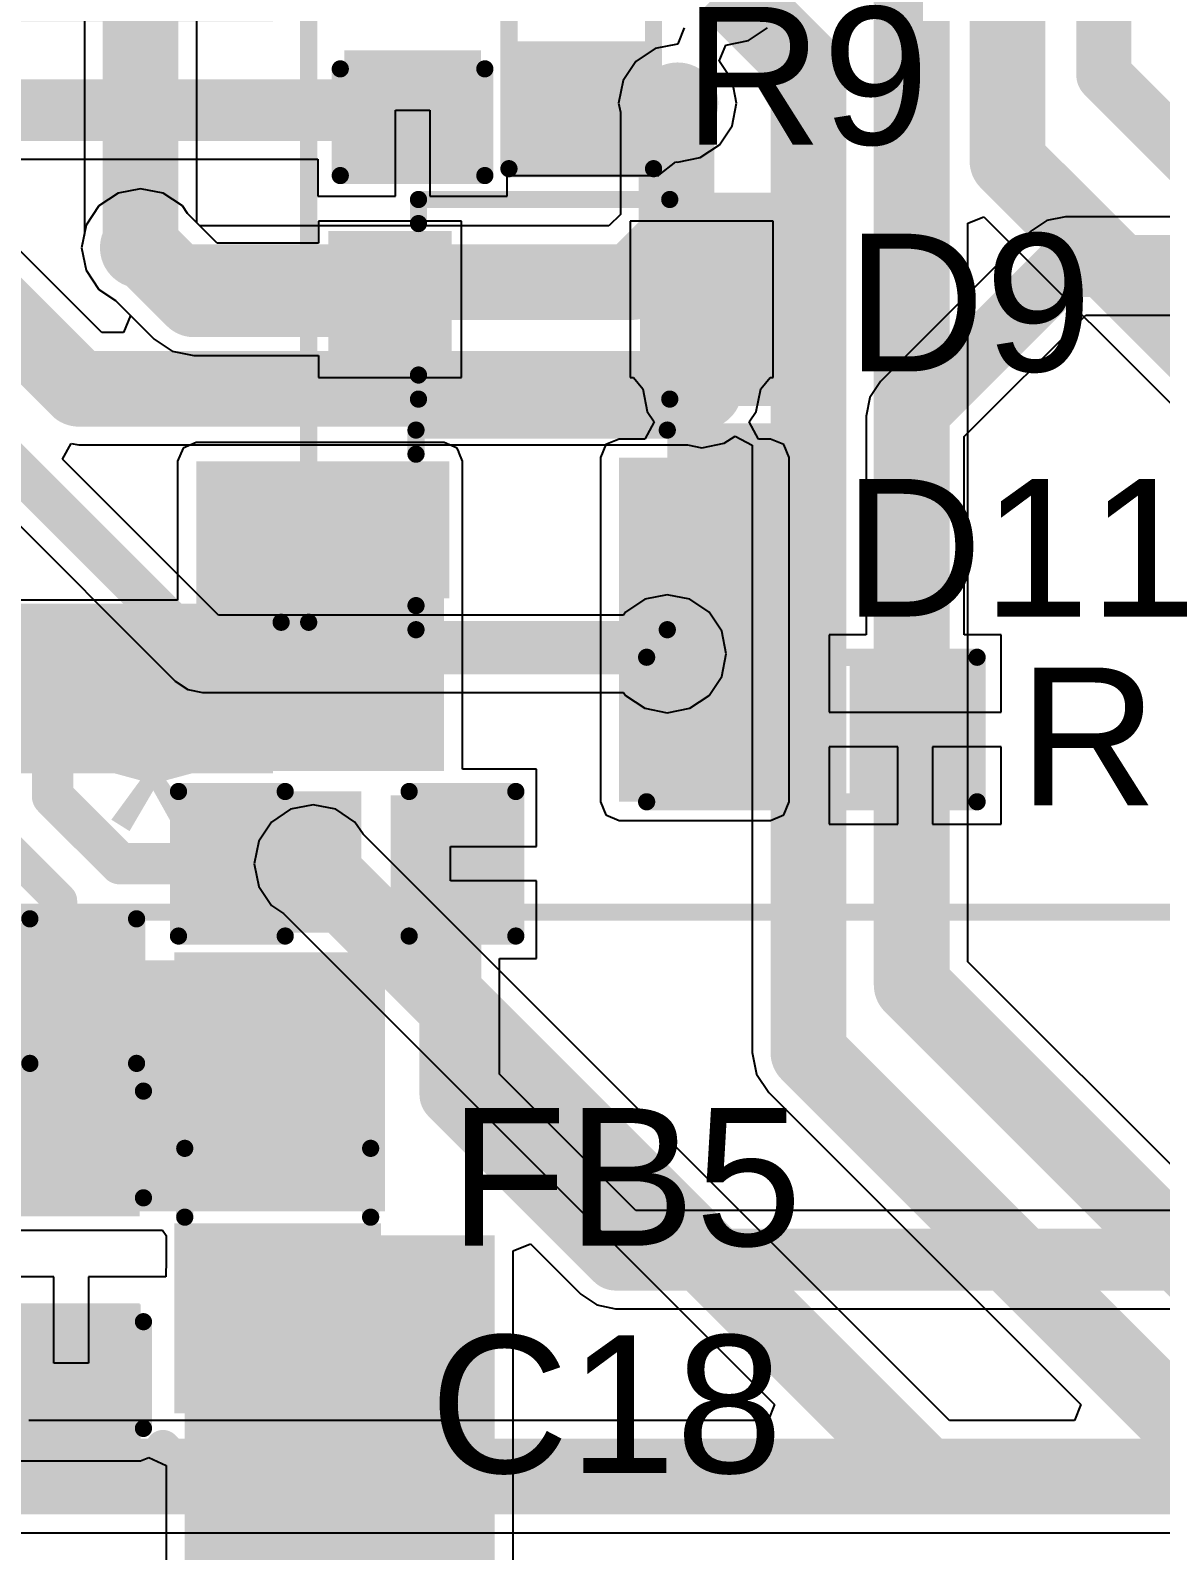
# Model space of a CAD drawing. Header units: millimetres. Extents: x -0.26 to 4.68, y -0.29 to 2.93.
# Drawn here: x 2.433 to 2.7613, y 0.4534 to 0.8951 of the extents above; entities that cross this region are included whole.
import ezdxf

# ---------------------------------------------------------------- set-up
doc = ezdxf.new("R2010")
doc.units = ezdxf.units.MM
doc.header["$MEASUREMENT"] = 0
for name, color, linetype in [('BottomLayer', 5, 'Continuous'), ('BottomSolder', 6, 'Continuous'), ('Mechanical1', 6, 'Continuous'), ('TopLayer', 1, 'Continuous'), ('TopOverlay', 2, 'Continuous'), ('TopPaste', 8, 'Continuous'), ('TopSolder', 216, 'Continuous'), ('ViaHoleLayer', 16, 'Continuous')]:
    doc.layers.add(name, color=color, linetype=linetype)
doc.styles.add('Arial', font='arial.ttf', dxfattribs={"height": 0.2})

# ---------------------------------------------------------------- blocks, each defined once
blk = doc.blocks.new('14_TSSOP_32')
at = {"layer": 'TopLayer'}
for points in [[(-0.12992, 0.08563), (-0.08858, 0.08563), (-0.08858, 0.06791), (-0.12992, 0.06791)], [(0.08858, 0.08563), (0.12992, 0.08563), (0.12992, 0.06791), (0.08858, 0.06791)], [(-0.12992, 0.06004), (-0.08858, 0.06004), (-0.08858, 0.04232), (-0.12992, 0.04232)], [(0.08858, 0.06004), (0.12992, 0.06004), (0.12992, 0.04232), (0.08858, 0.04232)], [(-0.12992, 0.03445), (-0.08858, 0.03445), (-0.08858, 0.01673), (-0.12992, 0.01673)], [(0.08858, 0.03445), (0.12992, 0.03445), (0.12992, 0.01673), (0.08858, 0.01673)], [(-0.12992, 0.00886), (-0.08858, 0.00886), (-0.08858, -0.00886), (-0.12992, -0.00886)], [(0.08858, 0.00886), (0.12992, 0.00886), (0.12992, -0.00886), (0.08858, -0.00886)], [(-0.12992, -0.01673), (-0.08858, -0.01673), (-0.08858, -0.03445), (-0.12992, -0.03445)], [(0.08858, -0.01673), (0.12992, -0.01673), (0.12992, -0.03445), (0.08858, -0.03445)], [(-0.12992, -0.04232), (-0.08858, -0.04232), (-0.08858, -0.06004), (-0.12992, -0.06004)], [(0.08858, -0.04232), (0.12992, -0.04232), (0.12992, -0.06004), (0.08858, -0.06004)], [(-0.12992, -0.06791), (-0.08858, -0.06791), (-0.08858, -0.08563), (-0.12992, -0.08563)], [(0.08858, -0.06791), (0.12992, -0.06791), (0.12992, -0.08563), (0.08858, -0.08563)]]:
    blk.add_hatch(color=1, dxfattribs=at).paths.add_polyline_path(points)
at = {"layer": 'TopOverlay'}
blk.add_hatch(color=2, dxfattribs=at).paths.add_polyline_path([(-0.08403, 0.068), (-0.07303, 0.068), (-0.07303, 0.086), (-0.08403, 0.086)])
at = {"layer": 'TopPaste'}
for points in [[(-0.12992, 0.08563), (-0.08858, 0.08563), (-0.08858, 0.06791), (-0.12992, 0.06791)], [(0.08858, 0.08563), (0.12992, 0.08563), (0.12992, 0.06791), (0.08858, 0.06791)], [(-0.12992, 0.06004), (-0.08858, 0.06004), (-0.08858, 0.04232), (-0.12992, 0.04232)], [(0.08858, 0.06004), (0.12992, 0.06004), (0.12992, 0.04232), (0.08858, 0.04232)], [(-0.12992, 0.03445), (-0.08858, 0.03445), (-0.08858, 0.01673), (-0.12992, 0.01673)], [(0.08858, 0.03445), (0.12992, 0.03445), (0.12992, 0.01673), (0.08858, 0.01673)], [(-0.12992, 0.00886), (-0.08858, 0.00886), (-0.08858, -0.00886), (-0.12992, -0.00886)], [(0.08858, 0.00886), (0.12992, 0.00886), (0.12992, -0.00886), (0.08858, -0.00886)], [(-0.12992, -0.01673), (-0.08858, -0.01673), (-0.08858, -0.03445), (-0.12992, -0.03445)], [(0.08858, -0.01673), (0.12992, -0.01673), (0.12992, -0.03445), (0.08858, -0.03445)], [(-0.12992, -0.04232), (-0.08858, -0.04232), (-0.08858, -0.06004), (-0.12992, -0.06004)], [(0.08858, -0.04232), (0.12992, -0.04232), (0.12992, -0.06004), (0.08858, -0.06004)], [(-0.12992, -0.06791), (-0.08858, -0.06791), (-0.08858, -0.08563), (-0.12992, -0.08563)], [(0.08858, -0.06791), (0.12992, -0.06791), (0.12992, -0.08563), (0.08858, -0.08563)]]:
    blk.add_hatch(color=8, dxfattribs=at).paths.add_polyline_path(points)
at = {"layer": 'TopSolder'}
for points in [[(-0.13392, 0.08963), (-0.08458, 0.08963), (-0.08458, 0.06391), (-0.13392, 0.06391)], [(0.08458, 0.08963), (0.13392, 0.08963), (0.13392, 0.06391), (0.08458, 0.06391)], [(-0.13392, 0.06404), (-0.08458, 0.06404), (-0.08458, 0.03832), (-0.13392, 0.03832)], [(0.08458, 0.06404), (0.13392, 0.06404), (0.13392, 0.03832), (0.08458, 0.03832)], [(-0.13392, 0.03845), (-0.08458, 0.03845), (-0.08458, 0.01273), (-0.13392, 0.01273)], [(0.08458, 0.03845), (0.13392, 0.03845), (0.13392, 0.01273), (0.08458, 0.01273)], [(-0.13392, 0.01286), (-0.08458, 0.01286), (-0.08458, -0.01286), (-0.13392, -0.01286)], [(0.08458, 0.01286), (0.13392, 0.01286), (0.13392, -0.01286), (0.08458, -0.01286)], [(-0.13392, -0.01273), (-0.08458, -0.01273), (-0.08458, -0.03845), (-0.13392, -0.03845)], [(0.08458, -0.01273), (0.13392, -0.01273), (0.13392, -0.03845), (0.08458, -0.03845)], [(-0.13392, -0.03832), (-0.08458, -0.03832), (-0.08458, -0.06404), (-0.13392, -0.06404)], [(0.08458, -0.03832), (0.13392, -0.03832), (0.13392, -0.06404), (0.08458, -0.06404)], [(-0.13392, -0.06391), (-0.08458, -0.06391), (-0.08458, -0.08963), (-0.13392, -0.08963)], [(0.08458, -0.06391), (0.13392, -0.06391), (0.13392, -0.08963), (0.08458, -0.08963)]]:
    blk.add_hatch(color=216, dxfattribs=at).paths.add_polyline_path(points)
at = {"layer": 'TopOverlay'}
for points, const_width in [([(-0.09, 0.1), (-0.09, 0.092)], 0.005), ([(-0.09, 0.1), (0.09, 0.1)], 0.005), ([(0.09, 0.1), (0.09, 0.092)], 0.005), ([(-0.141, 0.082), (-0.141, 0.072)], 0.00787), ([(-0.141, 0.082), (-0.136, 0.077)], 0.00787), ([(-0.136, 0.077), (-0.141, 0.072)], 0.00787), ([(-0.09, -0.092), (-0.09, -0.1)], 0.005), ([(0.09, -0.092), (0.09, -0.1)], 0.005), ([(-0.09, -0.1), (0.09, -0.1)], 0.005)]:
    blk.add_lwpolyline(points, dxfattribs=dict(at, const_width=const_width))
for points, const_width in [([(-0.09125, 0.1, 1), (-0.08875, 0.1, 1)], 0.0025), ([(-0.09125, 0.1, 1), (-0.08875, 0.1, 1)], 0.0025), ([(0.08875, 0.1, 1), (0.09125, 0.1, 1)], 0.0025), ([(0.08875, 0.1, 1), (0.09125, 0.1, 1)], 0.0025), ([(-0.09125, 0.092, 1), (-0.08875, 0.092, 1)], 0.0025), ([(0.08875, 0.092, 1), (0.09125, 0.092, 1)], 0.0025), ([(-0.14297, 0.082, 1), (-0.13903, 0.082, 1)], 0.00394), ([(-0.14297, 0.082, 1), (-0.13903, 0.082, 1)], 0.00394), ([(-0.13797, 0.077, 1), (-0.13403, 0.077, 1)], 0.00394), ([(-0.13797, 0.077, 1), (-0.13403, 0.077, 1)], 0.00394), ([(-0.14297, 0.072, 1), (-0.13903, 0.072, 1)], 0.00394), ([(-0.14297, 0.072, 1), (-0.13903, 0.072, 1)], 0.00394), ([(-0.09125, -0.092, 1), (-0.08875, -0.092, 1)], 0.0025), ([(0.08875, -0.092, 1), (0.09125, -0.092, 1)], 0.0025), ([(-0.09125, -0.1, 1), (-0.08875, -0.1, 1)], 0.0025), ([(-0.09125, -0.1, 1), (-0.08875, -0.1, 1)], 0.0025), ([(0.08875, -0.1, 1), (0.09125, -0.1, 1)], 0.0025), ([(0.08875, -0.1, 1), (0.09125, -0.1, 1)], 0.0025)]:
    blk.add_lwpolyline(points, format="xyb", close=True, dxfattribs=dict(at, const_width=const_width))
blk = doc.blocks.new('R___0603_70')
at = {"layer": 'TopLayer'}
for points in [[(-0.015, 0.0175), (-0.015, -0.0175), (-0.045, -0.0175), (-0.045, 0.0175)], [(0.045, 0.0175), (0.045, -0.0175), (0.015, -0.0175), (0.015, 0.0175)]]:
    blk.add_hatch(color=1, dxfattribs=at).paths.add_polyline_path(points)
at = {"layer": 'TopPaste'}
for points in [[(-0.015, 0.0175), (-0.015, -0.0175), (-0.045, -0.0175), (-0.045, 0.0175)], [(0.045, 0.0175), (0.045, -0.0175), (0.015, -0.0175), (0.015, 0.0175)]]:
    blk.add_hatch(color=8, dxfattribs=at).paths.add_polyline_path(points)
at = {"layer": 'TopSolder'}
for points in [[(-0.011, 0.0215), (-0.011, -0.0215), (-0.049, -0.0215), (-0.049, 0.0215)], [(0.049, 0.0215), (0.049, -0.0215), (0.011, -0.0215), (0.011, 0.0215)]]:
    blk.add_hatch(color=216, dxfattribs=at).paths.add_polyline_path(points)
at = {"layer": 'TopOverlay', "const_width": 0.005}
for points in [[(-0.048, 0.021), (-0.048, -0.021)], [(0.048, 0.021), (-0.048, 0.021)], [(0.048, 0.021), (0.048, -0.021)], [(0.048, -0.021), (-0.048, -0.021)]]:
    blk.add_lwpolyline(points, dxfattribs=at)
at = {"layer": 'TopOverlay', "const_width": 0.0025}
for points in [[(-0.04925, 0.021, 1), (-0.04675, 0.021, 1)], [(-0.04925, 0.021, 1), (-0.04675, 0.021, 1)], [(0.04675, 0.021, 1), (0.04925, 0.021, 1)], [(0.04675, 0.021, 1), (0.04925, 0.021, 1)], [(-0.04925, -0.021, 1), (-0.04675, -0.021, 1)], [(-0.04925, -0.021, 1), (-0.04675, -0.021, 1)], [(0.04675, -0.021, 1), (0.04925, -0.021, 1)], [(0.04675, -0.021, 1), (0.04925, -0.021, 1)]]:
    blk.add_lwpolyline(points, format="xyb", close=True, dxfattribs=at)
blk = doc.blocks.new('R___0603_74')
at = {"layer": 'TopLayer'}
for points in [[(-0.015, 0.0175), (-0.015, -0.0175), (-0.045, -0.0175), (-0.045, 0.0175)], [(0.045, 0.0175), (0.045, -0.0175), (0.015, -0.0175), (0.015, 0.0175)]]:
    blk.add_hatch(color=1, dxfattribs=at).paths.add_polyline_path(points)
at = {"layer": 'TopPaste'}
for points in [[(-0.015, 0.0175), (-0.015, -0.0175), (-0.045, -0.0175), (-0.045, 0.0175)], [(0.045, 0.0175), (0.045, -0.0175), (0.015, -0.0175), (0.015, 0.0175)]]:
    blk.add_hatch(color=8, dxfattribs=at).paths.add_polyline_path(points)
at = {"layer": 'TopSolder'}
for points in [[(-0.011, 0.0215), (-0.011, -0.0215), (-0.049, -0.0215), (-0.049, 0.0215)], [(0.049, 0.0215), (0.049, -0.0215), (0.011, -0.0215), (0.011, 0.0215)]]:
    blk.add_hatch(color=216, dxfattribs=at).paths.add_polyline_path(points)
at = {"layer": 'TopOverlay', "const_width": 0.005}
for points in [[(-0.048, 0.021), (-0.048, -0.021)], [(-0.048, 0.021), (0.048, 0.021)], [(0.048, 0.021), (0.048, -0.021)], [(-0.048, -0.021), (0.048, -0.021)]]:
    blk.add_lwpolyline(points, dxfattribs=at)
at = {"layer": 'TopOverlay', "const_width": 0.0025}
for points in [[(-0.04925, 0.021, 1), (-0.04675, 0.021, 1)], [(-0.04925, 0.021, 1), (-0.04675, 0.021, 1)], [(0.04675, 0.021, 1), (0.04925, 0.021, 1)], [(0.04675, 0.021, 1), (0.04925, 0.021, 1)], [(-0.04925, -0.021, 1), (-0.04675, -0.021, 1)], [(-0.04925, -0.021, 1), (-0.04675, -0.021, 1)], [(0.04675, -0.021, 1), (0.04925, -0.021, 1)], [(0.04675, -0.021, 1), (0.04925, -0.021, 1)]]:
    blk.add_lwpolyline(points, format="xyb", close=True, dxfattribs=at)
blk = doc.blocks.new('ZIO_101954_95')
at = {"layer": 'Mechanical1', "const_width": 0.005}
blk.add_lwpolyline([(-0.719, -1.74), (0.719, -1.74)], dxfattribs=at)
blk = doc.blocks.new('1_5_____RGB_OLED_97')
at = {"layer": 'Mechanical1', "const_width": 0.005}
blk.add_lwpolyline([(-0.74, 0.11), (-0.74, -1.666)], dxfattribs=at)
blk = doc.blocks.new('I___0805_114')
at = {"layer": 'TopLayer'}
for points in [[(-0.06299, 0.02598), (-0.01575, 0.02598), (-0.01575, -0.02598), (-0.06299, -0.02598)], [(0.01575, 0.02598), (0.06299, 0.02598), (0.06299, -0.02598), (0.01575, -0.02598)]]:
    blk.add_hatch(color=1, dxfattribs=at).paths.add_polyline_path(points)
at = {"layer": 'TopPaste'}
for points in [[(-0.06299, 0.02598), (-0.01575, 0.02598), (-0.01575, -0.02598), (-0.06299, -0.02598)], [(0.01575, 0.02598), (0.06299, 0.02598), (0.06299, -0.02598), (0.01575, -0.02598)]]:
    blk.add_hatch(color=8, dxfattribs=at).paths.add_polyline_path(points)
at = {"layer": 'TopSolder'}
for points in [[(-0.06699, 0.02998), (-0.01175, 0.02998), (-0.01175, -0.02998), (-0.06699, -0.02998)], [(0.01175, 0.02998), (0.06699, 0.02998), (0.06699, -0.02998), (0.01175, -0.02998)]]:
    blk.add_hatch(color=216, dxfattribs=at).paths.add_polyline_path(points)
at = {"layer": 'TopOverlay', "const_width": 0.005}
for points in [[(-0.01, 0.027), (0.01, 0.027)], [(-0.01, -0.027), (0.01, -0.027)]]:
    blk.add_lwpolyline(points, dxfattribs=at)
at = {"layer": 'TopOverlay', "const_width": 0.0025}
for points in [[(-0.01125, 0.027, 1), (-0.00875, 0.027, 1)], [(0.00875, 0.027, 1), (0.01125, 0.027, 1)], [(-0.01125, -0.027, 1), (-0.00875, -0.027, 1)], [(0.00875, -0.027, 1), (0.01125, -0.027, 1)]]:
    blk.add_lwpolyline(points, format="xyb", close=True, dxfattribs=at)
blk = doc.blocks.new('SOD_323_140')
at = {"layer": 'TopLayer'}
for points in [[(-0.02953, -0.01772), (-0.06102, -0.01772), (-0.06102, 0.01772), (-0.02953, 0.01772)], [(0.06102, -0.01772), (0.02953, -0.01772), (0.02953, 0.01772), (0.06102, 0.01772)]]:
    blk.add_hatch(color=1, dxfattribs=at).paths.add_polyline_path(points)
at = {"layer": 'TopOverlay'}
for points in [[(-0.079, 0.019), (-0.036, 0.019), (-0.036, 0.031), (-0.079, 0.031)], [(-0.079, -0.02), (-0.062, -0.02), (-0.062, 0.02), (-0.079, 0.02)], [(-0.079, -0.031), (-0.036, -0.031), (-0.036, -0.019), (-0.079, -0.019)]]:
    blk.add_hatch(color=2, dxfattribs=at).paths.add_polyline_path(points)
at = {"layer": 'TopPaste'}
for points in [[(-0.02953, -0.01772), (-0.06102, -0.01772), (-0.06102, 0.01772), (-0.02953, 0.01772)], [(0.06102, -0.01772), (0.02953, -0.01772), (0.02953, 0.01772), (0.06102, 0.01772)]]:
    blk.add_hatch(color=8, dxfattribs=at).paths.add_polyline_path(points)
at = {"layer": 'TopSolder'}
for points in [[(-0.02736, -0.01988), (-0.06319, -0.01988), (-0.06319, 0.01988), (-0.02736, 0.01988)], [(0.06319, -0.01988), (0.02736, -0.01988), (0.02736, 0.01988), (0.06319, 0.01988)]]:
    blk.add_hatch(color=216, dxfattribs=at).paths.add_polyline_path(points)
at = {"layer": 'TopOverlay', "const_width": 0.005}
for points in [[(0.037, 0.029), (-0.036, 0.029)], [(0.037, 0.029), (0.037, 0.022)], [(0.037, -0.022), (0.037, -0.029)], [(0.037, -0.029), (-0.036, -0.029)]]:
    blk.add_lwpolyline(points, dxfattribs=at)
at = {"layer": 'TopOverlay', "const_width": 0.0025}
for points in [[(-0.03725, 0.029, 1), (-0.03475, 0.029, 1)], [(0.03575, 0.029, 1), (0.03825, 0.029, 1)], [(0.03575, 0.029, 1), (0.03825, 0.029, 1)], [(0.03575, 0.022, 1), (0.03825, 0.022, 1)], [(0.03575, -0.022, 1), (0.03825, -0.022, 1)], [(-0.03725, -0.029, 1), (-0.03475, -0.029, 1)], [(0.03575, -0.029, 1), (0.03825, -0.029, 1)], [(0.03575, -0.029, 1), (0.03825, -0.029, 1)]]:
    blk.add_lwpolyline(points, format="xyb", close=True, dxfattribs=at)
blk = doc.blocks.new('SOD_323_142')
at = {"layer": 'TopLayer'}
for points in [[(-0.02953, -0.01772), (-0.06102, -0.01772), (-0.06102, 0.01772), (-0.02953, 0.01772)], [(0.06102, -0.01772), (0.02953, -0.01772), (0.02953, 0.01772), (0.06102, 0.01772)]]:
    blk.add_hatch(color=1, dxfattribs=at).paths.add_polyline_path(points)
at = {"layer": 'TopOverlay'}
for points in [[(-0.079, 0.019), (-0.036, 0.019), (-0.036, 0.031), (-0.079, 0.031)], [(-0.079, -0.02), (-0.062, -0.02), (-0.062, 0.02), (-0.079, 0.02)], [(-0.079, -0.031), (-0.036, -0.031), (-0.036, -0.019), (-0.079, -0.019)]]:
    blk.add_hatch(color=2, dxfattribs=at).paths.add_polyline_path(points)
at = {"layer": 'TopPaste'}
for points in [[(-0.02953, -0.01772), (-0.06102, -0.01772), (-0.06102, 0.01772), (-0.02953, 0.01772)], [(0.06102, -0.01772), (0.02953, -0.01772), (0.02953, 0.01772), (0.06102, 0.01772)]]:
    blk.add_hatch(color=8, dxfattribs=at).paths.add_polyline_path(points)
at = {"layer": 'TopSolder'}
for points in [[(-0.02736, -0.01988), (-0.06319, -0.01988), (-0.06319, 0.01988), (-0.02736, 0.01988)], [(0.06319, -0.01988), (0.02736, -0.01988), (0.02736, 0.01988), (0.06319, 0.01988)]]:
    blk.add_hatch(color=216, dxfattribs=at).paths.add_polyline_path(points)
at = {"layer": 'TopOverlay', "const_width": 0.005}
for points in [[(0.037, 0.029), (-0.036, 0.029)], [(0.037, 0.029), (0.037, 0.022)], [(0.037, -0.022), (0.037, -0.029)], [(0.037, -0.029), (-0.036, -0.029)]]:
    blk.add_lwpolyline(points, dxfattribs=at)
at = {"layer": 'TopOverlay', "const_width": 0.0025}
for points in [[(-0.03725, 0.029, 1), (-0.03475, 0.029, 1)], [(0.03575, 0.029, 1), (0.03825, 0.029, 1)], [(0.03575, 0.029, 1), (0.03825, 0.029, 1)], [(0.03575, 0.022, 1), (0.03825, 0.022, 1)], [(0.03575, -0.022, 1), (0.03825, -0.022, 1)], [(-0.03725, -0.029, 1), (-0.03475, -0.029, 1)], [(0.03575, -0.029, 1), (0.03825, -0.029, 1)], [(0.03575, -0.029, 1), (0.03825, -0.029, 1)]]:
    blk.add_lwpolyline(points, format="xyb", close=True, dxfattribs=at)
blk = doc.blocks.new('C___0603_183')
at = {"layer": 'TopLayer'}
for points in [[(-0.015, 0.0175), (-0.015, -0.0175), (-0.045, -0.0175), (-0.045, 0.0175)], [(0.045, 0.0175), (0.045, -0.0175), (0.015, -0.0175), (0.015, 0.0175)]]:
    blk.add_hatch(color=1, dxfattribs=at).paths.add_polyline_path(points)
at = {"layer": 'TopPaste'}
for points in [[(-0.015, 0.0175), (-0.015, -0.0175), (-0.045, -0.0175), (-0.045, 0.0175)], [(0.045, 0.0175), (0.045, -0.0175), (0.015, -0.0175), (0.015, 0.0175)]]:
    blk.add_hatch(color=8, dxfattribs=at).paths.add_polyline_path(points)
at = {"layer": 'TopSolder'}
for points in [[(-0.01264, 0.01986), (-0.01264, -0.01986), (-0.04736, -0.01986), (-0.04736, 0.01986)], [(0.04736, 0.01986), (0.04736, -0.01986), (0.01264, -0.01986), (0.01264, 0.01986)]]:
    blk.add_hatch(color=216, dxfattribs=at).paths.add_polyline_path(points)
at = {"layer": 'TopOverlay', "const_width": 0.005}
for points in [[(-0.018, 0.021), (-0.049, 0.021)], [(-0.049, -0.021), (-0.049, 0.021)], [(0.049, 0.021), (0.018, 0.021)], [(0.049, -0.021), (0.049, 0.021)], [(-0.018, -0.021), (-0.049, -0.021)], [(0.049, -0.021), (0.018, -0.021)]]:
    blk.add_lwpolyline(points, dxfattribs=at)
at = {"layer": 'TopOverlay', "const_width": 0.0025}
for points in [[(-0.05025, 0.021, 1), (-0.04775, 0.021, 1)], [(-0.05025, 0.021, 1), (-0.04775, 0.021, 1)], [(-0.01925, 0.021, 1), (-0.01675, 0.021, 1)], [(0.01675, 0.021, 1), (0.01925, 0.021, 1)], [(0.04775, 0.021, 1), (0.05025, 0.021, 1)], [(0.04775, 0.021, 1), (0.05025, 0.021, 1)], [(-0.05025, -0.021, 1), (-0.04775, -0.021, 1)], [(-0.05025, -0.021, 1), (-0.04775, -0.021, 1)], [(-0.01925, -0.021, 1), (-0.01675, -0.021, 1)], [(0.01675, -0.021, 1), (0.01925, -0.021, 1)], [(0.04775, -0.021, 1), (0.05025, -0.021, 1)], [(0.04775, -0.021, 1), (0.05025, -0.021, 1)]]:
    blk.add_lwpolyline(points, format="xyb", close=True, dxfattribs=at)
blk = doc.blocks.new('C___0603_185')
at = {"layer": 'TopLayer'}
for points in [[(-0.015, 0.0175), (-0.015, -0.0175), (-0.045, -0.0175), (-0.045, 0.0175)], [(0.045, 0.0175), (0.045, -0.0175), (0.015, -0.0175), (0.015, 0.0175)]]:
    blk.add_hatch(color=1, dxfattribs=at).paths.add_polyline_path(points)
at = {"layer": 'TopPaste'}
for points in [[(-0.015, 0.0175), (-0.015, -0.0175), (-0.045, -0.0175), (-0.045, 0.0175)], [(0.045, 0.0175), (0.045, -0.0175), (0.015, -0.0175), (0.015, 0.0175)]]:
    blk.add_hatch(color=8, dxfattribs=at).paths.add_polyline_path(points)
at = {"layer": 'TopSolder'}
for points in [[(-0.01264, 0.01986), (-0.01264, -0.01986), (-0.04736, -0.01986), (-0.04736, 0.01986)], [(0.04736, 0.01986), (0.04736, -0.01986), (0.01264, -0.01986), (0.01264, 0.01986)]]:
    blk.add_hatch(color=216, dxfattribs=at).paths.add_polyline_path(points)
at = {"layer": 'TopOverlay', "const_width": 0.005}
for points in [[(-0.049, 0.021), (-0.018, 0.021)], [(-0.049, -0.021), (-0.049, 0.021)], [(0.018, 0.021), (0.049, 0.021)], [(0.049, -0.021), (0.049, 0.021)], [(-0.049, -0.021), (-0.018, -0.021)], [(0.018, -0.021), (0.049, -0.021)]]:
    blk.add_lwpolyline(points, dxfattribs=at)
at = {"layer": 'TopOverlay', "const_width": 0.0025}
for points in [[(-0.05025, 0.021, 1), (-0.04775, 0.021, 1)], [(-0.05025, 0.021, 1), (-0.04775, 0.021, 1)], [(-0.01925, 0.021, 1), (-0.01675, 0.021, 1)], [(0.01675, 0.021, 1), (0.01925, 0.021, 1)], [(0.04775, 0.021, 1), (0.05025, 0.021, 1)], [(0.04775, 0.021, 1), (0.05025, 0.021, 1)], [(-0.05025, -0.021, 1), (-0.04775, -0.021, 1)], [(-0.05025, -0.021, 1), (-0.04775, -0.021, 1)], [(-0.01925, -0.021, 1), (-0.01675, -0.021, 1)], [(0.01675, -0.021, 1), (0.01925, -0.021, 1)], [(0.04775, -0.021, 1), (0.05025, -0.021, 1)], [(0.04775, -0.021, 1), (0.05025, -0.021, 1)]]:
    blk.add_lwpolyline(points, format="xyb", close=True, dxfattribs=at)
blk = doc.blocks.new('C___0603_188')
at = {"layer": 'TopLayer'}
for points in [[(-0.015, 0.0175), (-0.015, -0.0175), (-0.045, -0.0175), (-0.045, 0.0175)], [(0.045, 0.0175), (0.045, -0.0175), (0.015, -0.0175), (0.015, 0.0175)]]:
    blk.add_hatch(color=1, dxfattribs=at).paths.add_polyline_path(points)
at = {"layer": 'TopPaste'}
for points in [[(-0.015, 0.0175), (-0.015, -0.0175), (-0.045, -0.0175), (-0.045, 0.0175)], [(0.045, 0.0175), (0.045, -0.0175), (0.015, -0.0175), (0.015, 0.0175)]]:
    blk.add_hatch(color=8, dxfattribs=at).paths.add_polyline_path(points)
at = {"layer": 'TopSolder'}
for points in [[(-0.01264, 0.01986), (-0.01264, -0.01986), (-0.04736, -0.01986), (-0.04736, 0.01986)], [(0.04736, 0.01986), (0.04736, -0.01986), (0.01264, -0.01986), (0.01264, 0.01986)]]:
    blk.add_hatch(color=216, dxfattribs=at).paths.add_polyline_path(points)
at = {"layer": 'TopOverlay', "const_width": 0.005}
for points in [[(-0.049, 0.021), (-0.049, -0.021)], [(-0.018, 0.021), (-0.049, 0.021)], [(0.049, 0.021), (0.018, 0.021)], [(0.049, 0.021), (0.049, -0.021)], [(-0.018, -0.021), (-0.049, -0.021)], [(0.049, -0.021), (0.018, -0.021)]]:
    blk.add_lwpolyline(points, dxfattribs=at)
at = {"layer": 'TopOverlay', "const_width": 0.0025}
for points in [[(-0.05025, 0.021, 1), (-0.04775, 0.021, 1)], [(-0.05025, 0.021, 1), (-0.04775, 0.021, 1)], [(-0.01925, 0.021, 1), (-0.01675, 0.021, 1)], [(0.01675, 0.021, 1), (0.01925, 0.021, 1)], [(0.04775, 0.021, 1), (0.05025, 0.021, 1)], [(0.04775, 0.021, 1), (0.05025, 0.021, 1)], [(-0.05025, -0.021, 1), (-0.04775, -0.021, 1)], [(-0.05025, -0.021, 1), (-0.04775, -0.021, 1)], [(-0.01925, -0.021, 1), (-0.01675, -0.021, 1)], [(0.01675, -0.021, 1), (0.01925, -0.021, 1)], [(0.04775, -0.021, 1), (0.05025, -0.021, 1)], [(0.04775, -0.021, 1), (0.05025, -0.021, 1)]]:
    blk.add_lwpolyline(points, format="xyb", close=True, dxfattribs=at)
blk = doc.blocks.new('C___0603_189')
at = {"layer": 'TopLayer'}
for points in [[(-0.015, 0.0175), (-0.015, -0.0175), (-0.045, -0.0175), (-0.045, 0.0175)], [(0.045, 0.0175), (0.045, -0.0175), (0.015, -0.0175), (0.015, 0.0175)]]:
    blk.add_hatch(color=1, dxfattribs=at).paths.add_polyline_path(points)
at = {"layer": 'TopPaste'}
for points in [[(-0.015, 0.0175), (-0.015, -0.0175), (-0.045, -0.0175), (-0.045, 0.0175)], [(0.045, 0.0175), (0.045, -0.0175), (0.015, -0.0175), (0.015, 0.0175)]]:
    blk.add_hatch(color=8, dxfattribs=at).paths.add_polyline_path(points)
at = {"layer": 'TopSolder'}
for points in [[(-0.01264, 0.01986), (-0.01264, -0.01986), (-0.04736, -0.01986), (-0.04736, 0.01986)], [(0.04736, 0.01986), (0.04736, -0.01986), (0.01264, -0.01986), (0.01264, 0.01986)]]:
    blk.add_hatch(color=216, dxfattribs=at).paths.add_polyline_path(points)
at = {"layer": 'TopOverlay', "const_width": 0.005}
for points in [[(-0.049, 0.021), (-0.049, -0.021)], [(-0.049, 0.021), (-0.018, 0.021)], [(0.018, 0.021), (0.049, 0.021)], [(0.049, 0.021), (0.049, -0.021)], [(-0.049, -0.021), (-0.018, -0.021)], [(0.018, -0.021), (0.049, -0.021)]]:
    blk.add_lwpolyline(points, dxfattribs=at)
at = {"layer": 'TopOverlay', "const_width": 0.0025}
for points in [[(-0.05025, 0.021, 1), (-0.04775, 0.021, 1)], [(-0.05025, 0.021, 1), (-0.04775, 0.021, 1)], [(-0.01925, 0.021, 1), (-0.01675, 0.021, 1)], [(0.01675, 0.021, 1), (0.01925, 0.021, 1)], [(0.04775, 0.021, 1), (0.05025, 0.021, 1)], [(0.04775, 0.021, 1), (0.05025, 0.021, 1)], [(-0.05025, -0.021, 1), (-0.04775, -0.021, 1)], [(-0.05025, -0.021, 1), (-0.04775, -0.021, 1)], [(-0.01925, -0.021, 1), (-0.01675, -0.021, 1)], [(0.01675, -0.021, 1), (0.01925, -0.021, 1)], [(0.04775, -0.021, 1), (0.05025, -0.021, 1)], [(0.04775, -0.021, 1), (0.05025, -0.021, 1)]]:
    blk.add_lwpolyline(points, format="xyb", close=True, dxfattribs=at)

msp = doc.modelspace()

# ---------------------------------------------------------------- hatches: boundary and pattern name
at = {"layer": 'BottomLayer'}
h = msp.add_hatch(color=5, dxfattribs=at)
edge = h.paths.add_edge_path()
edge.add_arc((2.621, 0.874), 0.01181, 0, 360)
h = msp.add_hatch(color=5, dxfattribs=at)
edge = h.paths.add_edge_path()
edge.add_arc((2.465, 0.832), 0.01181, 0, 360)
h = msp.add_hatch(color=5, dxfattribs=at)
edge = h.paths.add_edge_path()
edge.add_arc((2.628, 0.791), 0.01181, 0, 360)
h = msp.add_hatch(color=5, dxfattribs=at)
edge = h.paths.add_edge_path()
edge.add_arc((2.618, 0.714), 0.01181, 0, 360)
h = msp.add_hatch(color=5, dxfattribs=at)
edge = h.paths.add_edge_path()
edge.add_arc((2.51514, 0.653), 0.01181, 0, 360)
at = {"layer": 'BottomSolder'}
h = msp.add_hatch(color=6, dxfattribs=at)
edge = h.paths.add_edge_path()
edge.add_arc((2.621, 0.874), 0.00591, 0, 360)
h = msp.add_hatch(color=6, dxfattribs=at)
edge = h.paths.add_edge_path()
edge.add_arc((2.465, 0.832), 0.00591, 0, 360)
h = msp.add_hatch(color=6, dxfattribs=at)
edge = h.paths.add_edge_path()
edge.add_arc((2.628, 0.791), 0.00591, 0, 360)
h = msp.add_hatch(color=6, dxfattribs=at)
edge = h.paths.add_edge_path()
edge.add_arc((2.618, 0.714), 0.00591, 0, 360)
h = msp.add_hatch(color=6, dxfattribs=at)
edge = h.paths.add_edge_path()
edge.add_arc((2.51514, 0.653), 0.00591, 0, 360)
at = {"layer": 'TopLayer'}
h = msp.add_hatch(color=1, dxfattribs=at)
edge = h.paths.add_edge_path()
edge.add_arc((2.621, 0.874), 0.01181, 0, 360)
h = msp.add_hatch(color=1, dxfattribs=at)
edge = h.paths.add_edge_path()
edge.add_arc((2.465, 0.832), 0.01181, 0, 360)
h = msp.add_hatch(color=1, dxfattribs=at)
edge = h.paths.add_edge_path()
edge.add_arc((2.628, 0.791), 0.01181, 0, 360)
for points in [[(2.48114, 0.67995), (2.55314, 0.67995), (2.55314, 0.76995), (2.48114, 0.76995)], [(2.604, 0.671), (2.648, 0.671), (2.648, 0.771), (2.604, 0.771)], [(2.476, 0.633), (2.52914, 0.633), (2.52914, 0.674), (2.476, 0.674)], [(2.42396, 0.616), (2.465, 0.616), (2.465, 0.634), (2.42396, 0.634)], [(2.42396, 0.552), (2.536, 0.552), (2.536, 0.62495), (2.42396, 0.62495)], [(2.47782, 0.29895), (2.56782, 0.29895), (2.56782, 0.545), (2.47782, 0.545)], [(2.369, 0.48495), (2.465, 0.48495), (2.465, 0.52495), (2.369, 0.52495)]]:
    msp.add_hatch(color=1, dxfattribs=at).paths.add_polyline_path(points)
h = msp.add_hatch(color=1, dxfattribs=at)
edge = h.paths.add_edge_path()
edge.add_arc((2.618, 0.714), 0.01181, 0, 360)
h = msp.add_hatch(color=1, dxfattribs=at)
edge = h.paths.add_edge_path()
edge.add_arc((2.51514, 0.653), 0.01181, 0, 360)
at = {"layer": 'TopSolder'}
h = msp.add_hatch(color=216, dxfattribs=at)
edge = h.paths.add_edge_path()
edge.add_arc((2.621, 0.874), 0.00591, 0, 360)
h = msp.add_hatch(color=216, dxfattribs=at)
edge = h.paths.add_edge_path()
edge.add_arc((2.465, 0.832), 0.00591, 0, 360)
h = msp.add_hatch(color=216, dxfattribs=at)
edge = h.paths.add_edge_path()
edge.add_arc((2.628, 0.791), 0.00591, 0, 360)
h = msp.add_hatch(color=216, dxfattribs=at)
edge = h.paths.add_edge_path()
edge.add_arc((2.618, 0.714), 0.00591, 0, 360)
h = msp.add_hatch(color=216, dxfattribs=at)
edge = h.paths.add_edge_path()
edge.add_arc((2.51514, 0.653), 0.00591, 0, 360)
at = {"layer": 'ViaHoleLayer'}
h = msp.add_hatch(color=16, dxfattribs=at)
edge = h.paths.add_edge_path()
edge.add_arc((2.621, 0.874), 0.00591, 0, 360)
h = msp.add_hatch(color=16, dxfattribs=at)
edge = h.paths.add_edge_path()
edge.add_arc((2.465, 0.832), 0.00591, 0, 360)
h = msp.add_hatch(color=16, dxfattribs=at)
edge = h.paths.add_edge_path()
edge.add_arc((2.628, 0.791), 0.00591, 0, 360)
h = msp.add_hatch(color=16, dxfattribs=at)
edge = h.paths.add_edge_path()
edge.add_arc((2.618, 0.714), 0.00591, 0, 360)
h = msp.add_hatch(color=16, dxfattribs=at)
edge = h.paths.add_edge_path()
edge.add_arc((2.51514, 0.653), 0.00591, 0, 360)

# ---------------------------------------------------------------- linework, layer by layer
at = {"layer": 'BottomLayer'}
for p, q in [((2.44869, 0.96184), (2.44869, 0.83616)), ((2.48132, 0.8392), (2.48132, 0.96184)), ((2.45376, 0.80731), (2.34414, 0.91693)), ((2.62291, 0.89586), (2.62103, 0.89121)), ((2.61444, 0.88984), (2.60888, 0.88612)), ((2.62098, 0.89114), (2.61444, 0.88984)), ((2.62103, 0.89121), (2.62098, 0.89114)), ((2.60888, 0.88612), (2.60516, 0.88056)), ((2.60516, 0.88056), (2.60386, 0.874)), ((2.60386, 0.874), (2.60438, 0.8714)), ((2.60438, 0.8714), (2.60438, 0.84164)), ((2.4822, 0.83831), (2.48132, 0.8392)), ((2.60438, 0.84164), (2.60105, 0.83831)), ((2.70531, 0.83908), (2.70993, 0.841)), ((2.70993, 0.841), (2.84846, 0.70246)), ((2.44869, 0.83616), (2.44786, 0.832)), ((2.60105, 0.83831), (2.4822, 0.83831)), ((2.70531, 0.62453), (2.70531, 0.83908)), ((2.44786, 0.832), (2.44917, 0.82544)), ((2.44917, 0.82544), (2.45288, 0.81988)), ((2.36389, 0.81725), (2.47507, 0.70607)), ((2.45288, 0.81988), (2.45773, 0.81664)), ((2.45773, 0.81664), (2.46206, 0.81231)), ((2.46206, 0.81231), (2.45999, 0.80731)), ((2.45999, 0.80731), (2.45376, 0.80731)), ((2.44235, 0.77051), (2.44481, 0.77512)), ((2.44481, 0.77512), (2.447, 0.77469)), ((2.447, 0.77469), (2.62384, 0.77469)), ((2.62384, 0.77469), (2.628, 0.77386)), ((2.628, 0.77386), (2.63456, 0.77516)), ((2.63456, 0.77516), (2.63769, 0.77725)), ((2.63769, 0.77725), (2.64269, 0.77458)), ((2.64269, 0.77458), (2.64269, 0.59813)), ((2.48765, 0.72522), (2.44235, 0.77051)), ((2.61144, 0.72984), (2.60588, 0.72612)), ((2.618, 0.73114), (2.61144, 0.72984)), ((2.62456, 0.72984), (2.618, 0.73114)), ((2.63012, 0.72612), (2.62456, 0.72984)), ((2.60528, 0.72522), (2.48765, 0.72522)), ((2.60588, 0.72612), (2.60528, 0.72522)), ((2.63384, 0.72056), (2.63012, 0.72612)), ((2.63514, 0.714), (2.63384, 0.72056)), ((2.63384, 0.70744), (2.63514, 0.714)), ((2.63012, 0.70188), (2.63384, 0.70744)), ((2.47507, 0.70607), (2.47507, 0.70607)), ((2.47507, 0.70607), (2.47871, 0.70364)), ((2.47871, 0.70364), (2.483, 0.70278)), ((2.483, 0.70278), (2.60528, 0.70278)), ((2.60528, 0.70278), (2.60588, 0.70188)), ((2.60588, 0.70188), (2.61144, 0.69816)), ((2.61144, 0.69816), (2.618, 0.69686)), ((2.618, 0.69686), (2.62456, 0.69816)), ((2.62456, 0.69816), (2.63012, 0.70188)), ((2.50858, 0.66884), (2.50302, 0.66512)), ((2.51514, 0.67014), (2.50858, 0.66884)), ((2.5217, 0.66884), (2.51514, 0.67014)), ((2.52726, 0.66512), (2.5217, 0.66884)), ((2.50302, 0.66512), (2.4993, 0.65956)), ((2.52961, 0.6616), (2.52726, 0.66512)), ((2.4993, 0.65956), (2.498, 0.653)), ((2.69995, 0.49126), (2.52961, 0.6616)), ((2.498, 0.653), (2.4993, 0.64644)), ((2.4993, 0.64644), (2.50302, 0.64088)), ((2.50302, 0.64088), (2.50654, 0.63853)), ((2.50654, 0.63853), (2.64919, 0.49588)), ((2.77787, 0.55197), (2.70531, 0.62453)), ((2.64269, 0.59813), (2.64393, 0.59188)), ((2.64393, 0.59188), (2.64746, 0.58659)), ((2.64746, 0.58659), (2.73817, 0.49588)), ((2.64919, 0.49588), (2.64727, 0.49126)), ((2.73817, 0.49588), (2.73626, 0.49126)), ((2.64727, 0.49126), (2.43255, 0.49126)), ((2.73626, 0.49126), (2.69995, 0.49126)), ((2.0029, 0.45864), (3.22484, 0.45864))]:
    msp.add_line(p, q, dxfattribs=at)
for points, const_width in [([(2.71682, 0.85718), (2.71682, 1.15395)], 0.022), ([(2.74482, 0.88218), (2.74482, 1.10095)], 0.016), ([(2.689, 0.61777), (2.689, 1.06177)], 0.022), ([(2.465, 0.832), (2.465, 0.966)], 0.022), ([(2.32782, 0.91018), (2.447, 0.791)], 0.022), ([(2.635, 0.908), (2.659, 0.884)], 0.022), ([(2.29382, 0.90318), (2.483, 0.714)], 0.012), ([(2.659, 0.59813), (2.659, 0.884)], 0.022), ([(2.74482, 0.88218), (2.878, 0.749)], 0.016), ([(2.62069, 0.87369), (2.621, 0.874)], 0.022), ([(2.62069, 0.83489), (2.62069, 0.87369)], 0.022), ([(2.71682, 0.85718), (2.86, 0.714)], 0.022), ([(2.6078, 0.822), (2.62069, 0.83489)], 0.022), ([(2.46425, 0.832), (2.46544, 0.832)], 0.022), ([(2.46544, 0.832), (2.47544, 0.822)], 0.022), ([(2.47544, 0.822), (2.6078, 0.822)], 0.022), ([(2.447, 0.791), (2.628, 0.791)], 0.022), ([(2.483, 0.714), (2.618, 0.714)], 0.012), ([(2.51514, 0.653), (2.69319, 0.47495)], 0.022), ([(2.689, 0.61777), (2.80377, 0.503)], 0.022), ([(2.659, 0.59813), (2.78218, 0.47495)], 0.022), ([(1.99905, 0.47495), (2.69319, 0.47495)], 0.022), ([(2.69319, 0.47495), (2.78218, 0.47495)], 0.022)]:
    msp.add_lwpolyline(points, dxfattribs=dict(at, const_width=const_width))
for points, const_width in [([(2.6535, 0.884, 1), (2.6645, 0.884, 1)], 0.011), ([(2.6535, 0.884, 1), (2.6645, 0.884, 1)], 0.011), ([(2.74082, 0.88218, 1), (2.74882, 0.88218, 1)], 0.008), ([(2.74082, 0.88218, 1), (2.74882, 0.88218, 1)], 0.008), ([(2.61519, 0.87369, 1), (2.62619, 0.87369, 1)], 0.011), ([(2.61519, 0.87369, 1), (2.62619, 0.87369, 1)], 0.011), ([(2.6155, 0.874, 1), (2.6265, 0.874, 1)], 0.011), ([(2.71132, 0.85718, 1), (2.72232, 0.85718, 1)], 0.011), ([(2.71132, 0.85718, 1), (2.72232, 0.85718, 1)], 0.011), ([(2.61519, 0.83489, 1), (2.62619, 0.83489, 1)], 0.011), ([(2.61519, 0.83489, 1), (2.62619, 0.83489, 1)], 0.011), ([(2.45875, 0.832, 1), (2.46975, 0.832, 1)], 0.011), ([(2.4595, 0.832, 1), (2.4705, 0.832, 1)], 0.011), ([(2.45994, 0.832, 1), (2.47094, 0.832, 1)], 0.011), ([(2.45994, 0.832, 1), (2.47094, 0.832, 1)], 0.011), ([(2.46994, 0.822, 1), (2.48094, 0.822, 1)], 0.011), ([(2.46994, 0.822, 1), (2.48094, 0.822, 1)], 0.011), ([(2.6023, 0.822, 1), (2.6133, 0.822, 1)], 0.011), ([(2.6023, 0.822, 1), (2.6133, 0.822, 1)], 0.011), ([(2.4415, 0.791, 1), (2.4525, 0.791, 1)], 0.011), ([(2.4415, 0.791, 1), (2.4525, 0.791, 1)], 0.011), ([(2.6225, 0.791, 1), (2.6335, 0.791, 1)], 0.011), ([(2.48, 0.714, 1), (2.486, 0.714, 1)], 0.006), ([(2.48, 0.714, 1), (2.486, 0.714, 1)], 0.006), ([(2.615, 0.714, 1), (2.621, 0.714, 1)], 0.006), ([(2.50964, 0.653, 1), (2.52064, 0.653, 1)], 0.011), ([(2.6835, 0.61777, 1), (2.6945, 0.61777, 1)], 0.011), ([(2.6835, 0.61777, 1), (2.6945, 0.61777, 1)], 0.011), ([(2.6535, 0.59813, 1), (2.6645, 0.59813, 1)], 0.011), ([(2.6535, 0.59813, 1), (2.6645, 0.59813, 1)], 0.011), ([(2.68769, 0.47495, 1), (2.69869, 0.47495, 1)], 0.011), ([(2.68769, 0.47495, 1), (2.69869, 0.47495, 1)], 0.011), ([(2.68769, 0.47495, 1), (2.69869, 0.47495, 1)], 0.011)]:
    msp.add_lwpolyline(points, format="xyb", close=True, dxfattribs=dict(at, const_width=const_width))
at = {"layer": 'TopLayer'}
for p, q in [((2.64156, 0.89216), (2.64712, 0.89588)), ((2.63309, 0.88614), (2.63497, 0.89079)), ((2.63497, 0.89079), (2.63502, 0.89086)), ((2.63502, 0.89086), (2.64156, 0.89216)), ((2.63312, 0.88612), (2.63309, 0.88614)), ((2.63684, 0.88056), (2.63312, 0.88612)), ((2.63814, 0.874), (2.63684, 0.88056)), ((2.539, 0.84695), (2.539, 0.87195)), ((2.539, 0.87195), (2.549, 0.87195)), ((2.549, 0.87195), (2.549, 0.84695)), ((2.63684, 0.86744), (2.63814, 0.874)), ((2.63312, 0.86188), (2.63684, 0.86744)), ((2.62756, 0.85816), (2.63312, 0.86188)), ((2.39986, 0.85767), (2.5165, 0.85767)), ((2.5165, 0.85767), (2.5165, 0.84695)), ((2.6155, 0.85303), (2.6205, 0.85696)), ((2.6205, 0.85696), (2.621, 0.85686)), ((2.621, 0.85686), (2.62756, 0.85816)), ((2.5715, 0.84695), (2.5715, 0.85295)), ((2.5715, 0.85295), (2.6155, 0.85295)), ((2.6155, 0.85295), (2.6155, 0.85303)), ((2.465, 0.84914), (2.45844, 0.84784)), ((2.47156, 0.84784), (2.465, 0.84914)), ((2.45288, 0.84412), (2.44917, 0.83856)), ((2.45844, 0.84784), (2.45288, 0.84412)), ((2.47712, 0.84412), (2.47156, 0.84784)), ((2.47859, 0.84192), (2.47712, 0.84412)), ((2.5165, 0.84695), (2.539, 0.84695)), ((2.549, 0.84695), (2.5715, 0.84695)), ((2.4872, 0.83331), (2.47859, 0.84192)), ((2.5582, 0.83972), (2.5167, 0.83972)), ((2.5167, 0.83972), (2.5167, 0.83331)), ((2.5582, 0.79428), (2.5582, 0.83972)), ((2.64875, 0.83972), (2.60725, 0.83972)), ((2.60725, 0.83972), (2.60725, 0.79428)), ((2.64875, 0.79428), (2.64875, 0.83972)), ((2.72823, 0.83988), (2.7236, 0.83678)), ((2.73369, 0.84096), (2.72823, 0.83988)), ((2.82769, 0.84096), (2.73369, 0.84096)), ((2.73369, 0.84096), (2.73369, 0.84096)), ((2.44917, 0.83856), (2.44786, 0.832)), ((2.7236, 0.83678), (2.67991, 0.79309)), ((2.7236, 0.83678), (2.7236, 0.83678)), ((2.44786, 0.832), (2.44917, 0.82544)), ((2.5167, 0.83331), (2.4872, 0.83331)), ((2.44917, 0.82544), (2.45288, 0.81988)), ((2.45288, 0.81988), (2.45773, 0.81664)), ((2.45773, 0.81664), (2.46891, 0.80546)), ((2.70427, 0.77709), (2.7396, 0.81242)), ((2.7396, 0.81242), (2.78817, 0.81242)), ((2.46891, 0.80546), (2.4742, 0.80193)), ((2.4742, 0.80193), (2.48044, 0.80069)), ((2.48044, 0.80069), (2.5167, 0.80069)), ((2.5167, 0.80069), (2.5167, 0.79428)), ((2.5167, 0.79428), (2.5582, 0.79428)), ((2.60725, 0.79428), (2.60816, 0.79428)), ((2.60816, 0.79428), (2.61086, 0.791)), ((2.61086, 0.791), (2.61216, 0.78444)), ((2.64384, 0.78444), (2.64514, 0.791)), ((2.64514, 0.791), (2.64784, 0.79428)), ((2.64784, 0.79428), (2.64875, 0.79428)), ((2.67991, 0.79309), (2.67681, 0.78846)), ((2.67681, 0.78846), (2.67573, 0.783)), ((2.61216, 0.78444), (2.61419, 0.78141)), ((2.64181, 0.78141), (2.64384, 0.78444)), ((2.67573, 0.783), (2.67573, 0.783)), ((2.67573, 0.783), (2.67573, 0.7195)), ((2.61419, 0.78141), (2.61152, 0.77641)), ((2.64448, 0.77641), (2.64181, 0.78141)), ((2.47731, 0.77378), (2.47573, 0.76995)), ((2.48114, 0.77536), (2.47731, 0.77378)), ((2.55314, 0.77536), (2.48114, 0.77536)), ((2.55697, 0.77378), (2.55314, 0.77536)), ((2.55741, 0.77272), (2.55697, 0.77378)), ((2.60017, 0.77483), (2.59859, 0.771)), ((2.604, 0.77641), (2.60017, 0.77483)), ((2.61152, 0.77641), (2.604, 0.77641)), ((2.648, 0.77641), (2.64448, 0.77641)), ((2.65183, 0.77483), (2.648, 0.77641)), ((2.65341, 0.771), (2.65183, 0.77483)), ((2.70427, 0.7195), (2.70427, 0.77709)), ((2.47573, 0.76995), (2.47573, 0.72958)), ((2.55747, 0.77272), (2.55741, 0.77272)), ((2.55747, 0.77256), (2.55747, 0.77272)), ((2.55855, 0.76995), (2.55747, 0.77256)), ((2.55855, 0.6805), (2.55855, 0.76995)), ((2.59859, 0.771), (2.59859, 0.671)), ((2.65341, 0.671), (2.65341, 0.771)), ((2.47573, 0.72958), (2.37386, 0.72958)), ((2.67573, 0.7195), (2.665, 0.7195)), ((2.665, 0.7195), (2.665, 0.697)), ((2.715, 0.7195), (2.70427, 0.7195)), ((2.715, 0.697), (2.715, 0.7195)), ((2.665, 0.697), (2.69, 0.697)), ((2.69, 0.697), (2.715, 0.697)), ((2.685, 0.687), (2.665, 0.687)), ((2.665, 0.687), (2.665, 0.6645)), ((2.685, 0.6645), (2.685, 0.687)), ((2.715, 0.687), (2.695, 0.687)), ((2.695, 0.687), (2.695, 0.6645)), ((2.715, 0.6645), (2.715, 0.687)), ((2.58, 0.6805), (2.55855, 0.6805)), ((2.58, 0.658), (2.58, 0.6805)), ((2.59859, 0.671), (2.60017, 0.66717)), ((2.60017, 0.66717), (2.604, 0.66559)), ((2.648, 0.66559), (2.65183, 0.66717)), ((2.65183, 0.66717), (2.65341, 0.671)), ((2.604, 0.66559), (2.648, 0.66559)), ((2.665, 0.6645), (2.685, 0.6645)), ((2.695, 0.6645), (2.715, 0.6645)), ((2.555, 0.648), (2.555, 0.658)), ((2.555, 0.658), (2.58, 0.658)), ((2.58, 0.648), (2.555, 0.648)), ((2.58, 0.6255), (2.58, 0.648)), ((2.56927, 0.59191), (2.56927, 0.6255)), ((2.56927, 0.6255), (2.58, 0.6255)), ((2.60891, 0.55227), (2.56927, 0.59191)), ((2.78265, 0.55227), (2.60891, 0.55227)), ((2.42396, 0.54659), (2.47135, 0.54659)), ((2.47135, 0.54659), (2.47241, 0.545)), ((2.47241, 0.545), (2.47241, 0.53791)), ((2.57323, 0.54051), (2.57823, 0.54258)), ((2.57323, 0.35318), (2.57323, 0.54051)), ((2.57823, 0.54258), (2.59291, 0.52791)), ((2.47241, 0.53791), (2.47232, 0.53295)), ((2.43982, 0.53295), (2.41732, 0.53295)), ((2.43982, 0.50795), (2.43982, 0.53295)), ((2.46741, 0.53295), (2.44982, 0.53295)), ((2.44982, 0.53295), (2.44982, 0.50795)), ((2.47232, 0.53295), (2.46741, 0.53295)), ((2.59291, 0.52791), (2.59291, 0.52791)), ((2.59291, 0.52791), (2.59754, 0.52481)), ((2.59754, 0.52481), (2.603, 0.52373)), ((2.603, 0.52373), (2.603, 0.52373)), ((2.603, 0.52373), (2.79112, 0.52373)), ((2.44982, 0.50795), (2.43982, 0.50795)), ((2.369, 0.47954), (2.465, 0.47954)), ((2.465, 0.47954), (2.46741, 0.48053)), ((2.46741, 0.48053), (2.47241, 0.47817)), ((2.47241, 0.47817), (2.47241, 0.47798)), ((2.47241, 0.47798), (2.47241, 0.41136))]:
    msp.add_line(p, q, dxfattribs=at)
for points, const_width in [([(2.593, 0.87295), (2.59405, 0.874)], 0.022), ([(2.59405, 0.874), (2.621, 0.874)], 0.022), ([(2.39395, 0.87195), (2.544, 0.87195)], 0.018), ([(2.465, 0.832), (2.46544, 0.832)], 0.022), ([(2.46544, 0.832), (2.48044, 0.817)], 0.022), ([(2.69, 0.783), (2.73369, 0.82669)], 0.018), ([(2.73369, 0.82669), (2.82769, 0.82669)], 0.018), ([(2.48044, 0.817), (2.53745, 0.817)], 0.022), ([(2.628, 0.791), (2.628, 0.817)], 0.022), ([(2.69, 0.692), (2.69, 0.783)], 0.018), ([(2.49059, 0.70391), (2.49059, 0.719)], 0.012), ([(2.43941, 0.67259), (2.43941, 0.70391)], 0.012), ([(2.49059, 0.69091), (2.49059, 0.70391)], 0.012), ([(2.43941, 0.67259), (2.459, 0.653)], 0.012), ([(2.41508, 0.66878), (2.44157, 0.64229)], 0.01), ([(2.459, 0.653), (2.495, 0.653)], 0.012), ([(2.555, 0.586), (2.555, 0.653)], 0.018), ([(2.44157, 0.62343), (2.44157, 0.64229)], 0.01), ([(2.44157, 0.62343), (2.449, 0.616)], 0.01), ([(2.555, 0.586), (2.603, 0.538)], 0.018), ([(2.603, 0.538), (2.79112, 0.538)], 0.018)]:
    msp.add_lwpolyline(points, dxfattribs=dict(at, const_width=const_width))
for points, const_width in [([(2.5875, 0.87295, 1), (2.5985, 0.87295, 1)], 0.011), ([(2.58855, 0.874, 1), (2.59955, 0.874, 1)], 0.011), ([(2.58855, 0.874, 1), (2.59955, 0.874, 1)], 0.011), ([(2.6155, 0.874, 1), (2.6265, 0.874, 1)], 0.011), ([(2.5395, 0.87195, 1), (2.5485, 0.87195, 1)], 0.009), ([(2.4595, 0.832, 1), (2.4705, 0.832, 1)], 0.011), ([(2.45994, 0.832, 1), (2.47094, 0.832, 1)], 0.011), ([(2.45994, 0.832, 1), (2.47094, 0.832, 1)], 0.011), ([(2.72919, 0.82669, 1), (2.73819, 0.82669, 1)], 0.009), ([(2.72919, 0.82669, 1), (2.73819, 0.82669, 1)], 0.009), ([(2.47494, 0.817, 1), (2.48594, 0.817, 1)], 0.011), ([(2.47494, 0.817, 1), (2.48594, 0.817, 1)], 0.011), ([(2.53195, 0.817, 1), (2.54295, 0.817, 1)], 0.011), ([(2.6225, 0.817, 1), (2.6335, 0.817, 1)], 0.011), ([(2.6225, 0.791, 1), (2.6335, 0.791, 1)], 0.011), ([(2.6855, 0.783, 1), (2.6945, 0.783, 1)], 0.009), ([(2.6855, 0.783, 1), (2.6945, 0.783, 1)], 0.009), ([(2.48759, 0.719, 1), (2.49359, 0.719, 1)], 0.006), ([(2.43641, 0.70391, 1), (2.44241, 0.70391, 1)], 0.006), ([(2.48759, 0.70391, 1), (2.49359, 0.70391, 1)], 0.006), ([(2.48759, 0.70391, 1), (2.49359, 0.70391, 1)], 0.006), ([(2.6855, 0.692, 1), (2.6945, 0.692, 1)], 0.009), ([(2.48759, 0.69091, 1), (2.49359, 0.69091, 1)], 0.006), ([(2.43641, 0.67259, 1), (2.44241, 0.67259, 1)], 0.006), ([(2.43641, 0.67259, 1), (2.44241, 0.67259, 1)], 0.006), ([(2.456, 0.653, 1), (2.462, 0.653, 1)], 0.006), ([(2.456, 0.653, 1), (2.462, 0.653, 1)], 0.006), ([(2.492, 0.653, 1), (2.498, 0.653, 1)], 0.006), ([(2.5505, 0.653, 1), (2.5595, 0.653, 1)], 0.009), ([(2.43907, 0.64229, 1), (2.44407, 0.64229, 1)], 0.005), ([(2.43907, 0.64229, 1), (2.44407, 0.64229, 1)], 0.005), ([(2.43907, 0.62343, 1), (2.44407, 0.62343, 1)], 0.005), ([(2.43907, 0.62343, 1), (2.44407, 0.62343, 1)], 0.005), ([(2.4465, 0.616, 1), (2.4515, 0.616, 1)], 0.005), ([(2.5505, 0.586, 1), (2.5595, 0.586, 1)], 0.009), ([(2.5505, 0.586, 1), (2.5595, 0.586, 1)], 0.009), ([(2.5985, 0.538, 1), (2.6075, 0.538, 1)], 0.009), ([(2.5985, 0.538, 1), (2.6075, 0.538, 1)], 0.009)]:
    msp.add_lwpolyline(points, format="xyb", close=True, dxfattribs=dict(at, const_width=const_width))
at = {"layer": 'TopOverlay', "const_width": 0.01}
for points in [[(2.4715, 0.4835), (2.48, 0.475)], [(2.48, 0.475), (2.543, 0.475)]]:
    msp.add_lwpolyline(points, dxfattribs=at)
at = {"layer": 'TopOverlay', "const_width": 0.005}
for points in [[(2.469, 0.4835, 1), (2.474, 0.4835, 1)], [(2.4775, 0.475, 1), (2.4825, 0.475, 1)], [(2.4775, 0.475, 1), (2.4825, 0.475, 1)], [(2.5405, 0.475, 1), (2.5455, 0.475, 1)]]:
    msp.add_lwpolyline(points, format="xyb", close=True, dxfattribs=at)

# ---------------------------------------------------------------- block references
for name, p in [('ZIO_101954_95', (2.245, 2.22)), ('C___0603_185', (2.41482, 0.616))]:
    msp.add_blockref(name, p)
for name, p, rotation in [('1_5_____RGB_OLED_97', (1.46682, 1.37895), 90), ('C___0603_189', (2.544, 0.90195), 90), ('R___0603_74', (2.593, 0.90295), 90), ('14_TSSOP_32', (2.41382, 0.81316), 90), ('SOD_323_142', (2.58272, 0.817), 180), ('SOD_323_140', (2.582, 0.75), 180), ('R___0603_70', (2.66, 0.692), 180), ('C___0603_188', (2.525, 0.653), 180), ('I___0805_114', (2.50482, 0.56032), 90), ('C___0603_183', (2.44482, 0.53795), 270)]:
    msp.add_blockref(name, p, dxfattribs=dict(rotation=rotation))

# ---------------------------------------------------------------- texts
at = {"layer": 'TopOverlay', "style": 'Arial'}
for s, height, p in [('R9', 0.04, (2.62268, 0.86196)), ('D9', 0.04, (2.66995, 0.79606)), ('D11', 0.04, (2.66923, 0.72483)), ('R13', 0.04, (2.72002, 0.67001)), ('*', 0.065, (2.451, 0.63056)), ('FB5', 0.04, (2.55468, 0.54201)), ('C18', 0.04, (2.54902, 0.47601))]:
    msp.add_text(s, height=height, dxfattribs=at).set_placement(p)
msp.add_text('-TH2+', height=0.059055, rotation=360, dxfattribs=at).set_placement((2.73342, 0.41195))

doc.saveas('drawing.dxf')
